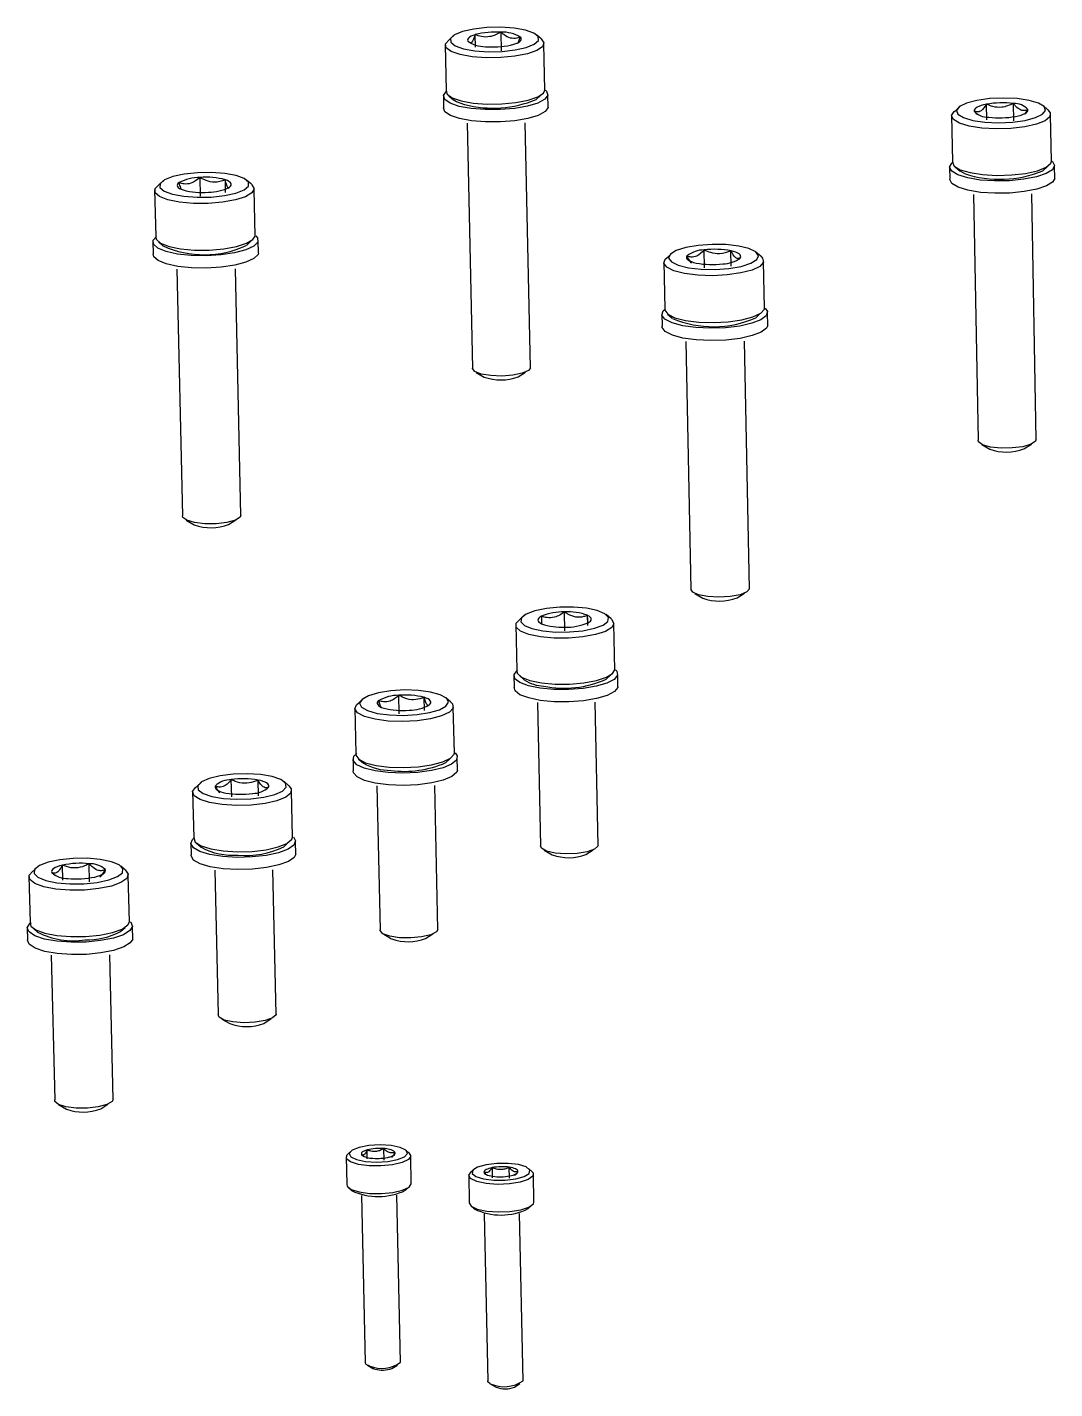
# Model space of a CAD drawing. Header units: millimetres. Extents: x 0 to 279, y 0 to 216.
# Drawn here: x 99 to 113.91, y 143.91 to 163.67 of the extents above; entities that cross this region are included whole.
import ezdxf

# ---------------------------------------------------------------- set-up
doc = ezdxf.new("R2010")
doc.units = ezdxf.units.MM

msp = doc.modelspace()

# ---------------------------------------------------------------- linework, layer by layer
at = {"color": 7, "linetype": 'Continuous', "lineweight": 25}
for p, q in [((105.066, 163.419), (105.08, 162.747)), ((105.191, 163.554), (105.127, 163.492)), ((105.504, 163.379), (105.501, 163.562)), ((105.88, 163.328), (105.875, 163.598)), ((106.457, 163.501), (106.388, 163.562)), ((106.511, 162.756), (106.497, 163.428)), ((105.039, 162.677), (105.043, 162.499)), ((105.119, 162.674), (105.189, 162.613)), ((106.386, 162.62), (106.45, 162.682)), ((106.558, 162.509), (106.554, 162.687)), ((112.534, 162.527), (112.47, 162.464)), ((112.92, 162.324), (112.915, 162.552)), ((113.31, 162.312), (113.306, 162.563)), ((113.805, 162.472), (113.736, 162.533)), ((105.385, 162.278), (105.461, 158.724)), ((106.301, 158.729), (106.226, 162.283)), ((112.409, 162.39), (112.422, 161.716)), ((113.859, 161.724), (113.846, 162.399)), ((112.381, 161.646), (112.385, 161.467)), ((112.463, 161.642), (112.532, 161.581)), ((113.734, 161.588), (113.799, 161.65)), ((113.905, 161.476), (113.902, 161.655)), ((100.978, 161.445), (100.914, 161.383)), ((101.518, 161.216), (101.511, 161.489)), ((101.881, 161.273), (101.877, 161.456)), ((102.254, 161.391), (102.185, 161.453)), ((112.597, 161.545), (112.532, 161.581)), ((100.851, 161.308), (100.867, 160.631)), ((101.919, 161.335), (101.936, 161.349)), ((102.309, 160.64), (102.293, 161.317)), ((112.727, 161.245), (112.793, 157.678)), ((113.637, 157.682), (113.572, 161.25)), ((100.826, 160.561), (100.83, 160.382)), ((100.906, 160.557), (100.976, 160.495)), ((102.182, 160.503), (102.246, 160.565)), ((102.357, 160.392), (102.353, 160.571)), ((108.235, 160.263), (108.249, 159.583)), ((108.362, 160.401), (108.297, 160.338)), ((108.828, 160.179), (108.823, 160.438)), ((109.215, 160.204), (109.21, 160.425)), ((109.322, 160.299), (109.345, 160.324)), ((109.642, 160.346), (109.572, 160.408)), ((109.697, 159.592), (109.683, 160.271)), ((101.175, 160.159), (101.257, 156.58)), ((102.104, 156.585), (102.023, 160.164)), ((108.208, 159.513), (108.211, 159.333)), ((108.29, 159.508), (108.359, 159.447)), ((109.57, 159.454), (109.635, 159.516)), ((109.744, 159.342), (109.741, 159.523)), ((108.557, 159.109), (108.629, 155.517)), ((109.48, 155.522), (109.408, 159.114)), ((105.515, 158.661), (105.63, 158.594)), ((106.123, 158.597), (106.229, 158.666)), ((112.849, 157.615), (112.964, 157.547)), ((113.459, 157.55), (113.566, 157.619)), ((101.311, 156.517), (101.427, 156.449)), ((101.924, 156.452), (102.03, 156.521)), ((108.685, 155.453), (108.801, 155.385)), ((109.299, 155.388), (109.407, 155.458)), ((106.213, 155.138), (106.149, 155.077)), ((106.801, 154.91), (106.795, 155.184)), ((107.134, 154.987), (107.131, 155.135)), ((107.47, 155.085), (107.401, 155.145)), ((106.088, 155.001), (106.102, 154.335)), ((107.524, 154.344), (107.51, 155.01)), ((106.062, 154.267), (106.065, 154.09)), ((106.142, 154.26), (106.21, 154.2)), ((107.399, 154.207), (107.463, 154.268)), ((107.57, 154.1), (107.567, 154.276)), ((103.881, 153.932), (103.817, 153.871)), ((104.399, 153.707), (104.393, 153.975)), ((104.765, 153.756), (104.76, 153.946)), ((105.143, 153.879), (105.075, 153.94)), ((103.755, 153.795), (103.77, 153.126)), ((104.806, 153.815), (104.835, 153.838)), ((105.198, 153.135), (105.183, 153.804)), ((106.404, 153.87), (106.448, 151.791)), ((107.284, 151.796), (107.241, 153.875)), ((103.729, 153.057), (103.733, 152.88)), ((103.81, 153.05), (103.879, 152.99)), ((105.072, 152.997), (105.136, 153.058)), ((105.245, 152.889), (105.241, 153.067)), ((101.969, 152.501), (101.963, 152.751)), ((102.356, 152.515), (102.351, 152.745)), ((101.402, 152.577), (101.418, 151.906)), ((101.529, 152.716), (101.466, 152.654)), ((102.466, 152.603), (102.506, 152.645)), ((102.797, 152.663), (102.728, 152.723)), ((102.852, 151.915), (102.837, 152.587)), ((104.074, 152.659), (104.12, 150.572)), ((104.959, 150.577), (104.914, 152.664)), ((101.377, 151.837), (101.381, 151.659)), ((101.457, 151.83), (101.527, 151.769)), ((102.725, 151.777), (102.789, 151.838)), ((102.899, 151.669), (102.896, 151.847)), ((106.503, 151.727), (106.617, 151.661)), ((107.106, 151.664), (107.211, 151.732)), ((99.157, 151.489), (99.093, 151.427)), ((99.359, 151.402), (99.412, 151.358)), ((99.518, 151.294), (99.513, 151.509)), ((99.908, 151.269), (99.902, 151.53)), ((100.43, 151.436), (100.361, 151.497)), ((100.486, 150.685), (100.47, 151.359)), ((101.724, 151.437), (101.772, 149.342)), ((102.614, 149.348), (102.567, 151.442)), ((99.029, 151.35), (99.045, 150.676)), ((99.005, 150.606), (99.009, 150.428)), ((99.085, 150.598), (99.154, 150.538)), ((100.358, 150.546), (100.422, 150.607)), ((100.534, 150.438), (100.53, 150.616)), ((104.175, 150.508), (104.289, 150.441)), ((104.781, 150.444), (104.886, 150.512)), ((99.353, 150.204), (99.403, 148.102)), ((100.249, 148.107), (100.2, 150.21)), ((101.826, 149.277), (101.942, 149.211)), ((102.435, 149.214), (102.54, 149.282)), ((99.457, 148.036), (99.574, 147.97)), ((100.069, 147.973), (100.174, 148.041)), ((103.628, 147.277), (103.637, 146.878)), ((103.711, 147.369), (103.669, 147.329)), ((103.854, 147.306), (103.879, 147.284)), ((103.935, 147.25), (103.932, 147.376)), ((104.178, 147.226), (104.174, 147.395)), ((104.539, 147.334), (104.494, 147.374)), ((104.574, 146.883), (104.566, 147.283)), ((105.406, 147.012), (105.415, 146.612)), ((105.489, 147.104), (105.447, 147.064)), ((105.752, 146.973), (105.749, 147.12)), ((105.998, 146.969), (105.995, 147.125)), ((106.318, 147.069), (106.273, 147.109)), ((106.353, 146.618), (106.345, 147.018)), ((103.663, 146.826), (103.708, 146.787)), ((104.491, 146.792), (104.533, 146.832)), ((103.853, 146.714), (103.907, 144.293)), ((104.418, 144.296), (104.365, 146.718)), ((105.441, 146.561), (105.487, 146.521)), ((105.632, 146.449), (105.684, 144.025)), ((106.195, 144.028), (106.144, 146.452)), ((106.271, 146.526), (106.312, 146.566)), ((103.94, 144.252), (104.027, 144.202)), ((104.293, 144.204), (104.373, 144.255)), ((104.046, 144.195), (104.027, 144.202)), ((105.717, 143.984), (105.804, 143.934)), ((106.07, 143.936), (106.15, 143.987))]:
    msp.add_line(p, q, dxfattribs=at)
at = {"color": 7, "linetype": 'Continuous', "lineweight": 25, "flags": 128}
for points in [[(105.331, 163.357), (105.495, 163.328), (105.688, 163.314), (105.89, 163.319), (106.081, 163.34), (106.242, 163.377), (106.358, 163.424), (106.418, 163.478), (106.415, 163.534), (106.349, 163.586), (106.228, 163.628), (106.064, 163.657), (105.871, 163.67), (105.669, 163.666), (105.479, 163.644), (105.317, 163.608), (105.201, 163.561), (105.142, 163.506), (105.145, 163.451), (105.21, 163.399), (105.331, 163.357)], [(105.282, 163.273), (105.153, 163.317), (105.079, 163.371), (105.068, 163.43), (105.121, 163.488), (105.127, 163.492)], [(106.457, 163.501), (106.496, 163.446), (106.476, 163.387), (106.393, 163.332), (106.257, 163.284), (106.077, 163.249), (105.872, 163.229), (105.658, 163.226), (105.456, 163.241), (105.282, 163.273)], [(105.501, 163.562), (105.468, 163.551), (105.44, 163.539), (105.418, 163.526), (105.402, 163.512), (105.393, 163.498), (105.391, 163.484), (105.395, 163.47), (105.405, 163.456)], [(106.059, 163.422), (106.092, 163.434), (106.12, 163.446), (106.141, 163.459), (106.157, 163.473), (106.166, 163.487), (106.169, 163.501), (106.165, 163.515), (106.154, 163.528)], [(106.522, 162.756), (106.535, 162.743), (106.554, 162.684), (106.511, 162.624), (106.411, 162.57), (106.26, 162.524), (106.073, 162.491), (105.862, 162.474), (105.647, 162.474), (105.443, 162.49), (105.269, 162.522), (105.137, 162.567), (105.058, 162.622), (105.04, 162.681), (105.083, 162.74), (105.092, 162.747)], [(105.08, 162.747), (105.094, 162.699), (105.167, 162.645), (105.296, 162.6)], [(105.296, 162.6), (105.47, 162.569), (105.673, 162.553), (105.886, 162.556), (106.092, 162.576), (106.271, 162.611), (106.407, 162.659), (106.49, 162.715), (106.511, 162.756)], [(112.582, 162.358), (112.717, 162.318), (112.892, 162.293), (113.09, 162.284), (113.291, 162.293), (113.477, 162.318), (113.628, 162.358), (113.73, 162.408), (113.773, 162.464), (113.752, 162.519), (113.671, 162.569), (113.536, 162.609), (113.361, 162.635), (113.164, 162.643), (112.962, 162.635), (112.777, 162.609), (112.626, 162.57), (112.524, 162.519), (112.481, 162.464), (112.501, 162.408), (112.582, 162.358)], [(106.558, 162.509), (106.557, 162.506), (106.515, 162.446), (106.414, 162.391), (106.264, 162.346), (106.076, 162.313), (105.866, 162.296), (105.65, 162.295), (105.447, 162.312), (105.272, 162.344), (105.141, 162.389), (105.062, 162.443), (105.043, 162.499)], [(105.348, 162.546), (105.227, 162.589), (105.189, 162.613)], [(112.523, 162.277), (112.435, 162.33), (112.409, 162.389), (112.447, 162.448), (112.47, 162.464)], [(113.805, 162.472), (113.841, 162.43), (113.836, 162.371), (113.767, 162.313), (113.642, 162.263), (113.47, 162.224), (113.269, 162.201), (113.055, 162.195), (112.847, 162.207), (112.664, 162.235), (112.523, 162.277)], [(112.915, 162.552), (112.874, 162.543), (112.838, 162.532), (112.806, 162.521), (112.779, 162.508), (112.759, 162.495), (112.745, 162.481), (112.737, 162.467), (112.736, 162.453)], [(113.338, 162.376), (113.379, 162.385), (113.416, 162.395), (113.448, 162.407), (113.474, 162.42), (113.494, 162.433), (113.508, 162.447), (113.516, 162.461), (113.517, 162.475)], [(113.869, 161.724), (113.872, 161.722), (113.903, 161.662), (113.872, 161.602), (113.782, 161.546), (113.64, 161.498), (113.458, 161.463), (113.25, 161.443), (113.033, 161.439), (112.825, 161.453), (112.643, 161.483), (112.501, 161.526), (112.411, 161.58), (112.381, 161.639), (112.412, 161.699), (112.432, 161.716)], [(112.422, 161.716), (112.422, 161.714), (112.448, 161.655), (112.536, 161.602)], [(112.536, 161.602), (112.677, 161.56), (112.86, 161.531), (113.067, 161.52), (113.281, 161.526), (113.483, 161.549), (113.654, 161.588), (113.779, 161.638), (113.848, 161.696), (113.859, 161.724)], [(100.929, 161.342), (100.99, 161.29), (101.109, 161.246), (101.273, 161.216), (101.466, 161.202), (101.67, 161.205), (101.863, 161.226), (102.028, 161.262), (102.148, 161.31), (102.212, 161.365), (102.213, 161.422), (102.151, 161.474), (102.032, 161.518), (101.868, 161.548), (101.675, 161.562), (101.472, 161.559), (101.279, 161.538), (101.114, 161.502), (100.994, 161.454), (100.93, 161.399), (100.929, 161.342)], [(101.936, 161.349), (101.952, 161.363), (101.961, 161.378), (101.963, 161.392), (101.958, 161.406), (101.947, 161.42), (101.93, 161.433), (101.906, 161.445), (101.877, 161.456)], [(113.905, 161.476), (113.875, 161.423), (113.785, 161.367), (113.644, 161.319), (113.461, 161.284), (113.253, 161.264), (113.037, 161.26), (112.829, 161.274), (112.646, 161.304), (112.505, 161.347), (112.415, 161.401), (112.384, 161.46), (112.385, 161.467)], [(100.859, 161.269), (100.858, 161.329), (100.914, 161.383)], [(102.254, 161.391), (102.261, 161.385), (102.294, 161.327), (102.263, 161.267), (102.17, 161.211), (102.024, 161.164), (101.838, 161.131), (101.628, 161.113), (101.414, 161.114), (101.213, 161.132), (101.044, 161.166), (100.923, 161.213), (100.859, 161.269), (100.859, 161.269)], [(101.205, 161.415), (101.19, 161.401), (101.181, 161.387), (101.179, 161.372), (101.183, 161.358), (101.194, 161.344), (101.212, 161.331), (101.235, 161.319), (101.265, 161.308)], [(102.321, 160.641), (102.345, 160.613), (102.347, 160.552), (102.288, 160.493), (102.172, 160.439), (102.009, 160.396), (101.812, 160.366), (101.597, 160.353), (101.381, 160.357), (101.182, 160.378), (101.017, 160.414), (100.897, 160.463), (100.834, 160.52), (100.832, 160.58), (100.88, 160.632)], [(100.867, 160.631), (100.875, 160.592), (100.938, 160.535), (101.06, 160.488), (101.229, 160.454), (101.429, 160.436), (101.644, 160.436), (101.854, 160.453), (102.04, 160.487), (102.185, 160.534), (102.278, 160.59), (102.309, 160.64)], [(108.345, 160.264), (108.444, 160.216), (108.593, 160.179), (108.778, 160.158), (108.981, 160.155), (109.181, 160.169), (109.36, 160.2), (109.499, 160.244), (109.585, 160.297), (109.609, 160.354), (109.57, 160.409), (109.471, 160.458), (109.322, 160.494), (109.137, 160.515), (108.935, 160.518), (108.734, 160.504), (108.556, 160.474), (108.417, 160.429), (108.331, 160.376), (108.306, 160.319), (108.345, 160.264)], [(102.357, 160.392), (102.351, 160.373), (102.292, 160.313), (102.176, 160.26), (102.013, 160.216), (101.816, 160.187), (101.601, 160.174), (101.385, 160.178), (101.186, 160.198), (101.021, 160.235), (100.901, 160.283), (100.838, 160.34), (100.83, 160.382)], [(108.278, 160.186), (108.235, 160.245), (108.257, 160.305), (108.297, 160.338)], [(109.642, 160.346), (109.669, 160.319), (109.68, 160.259), (109.627, 160.2), (109.515, 160.146), (109.353, 160.104), (109.156, 160.075), (108.941, 160.064), (108.729, 160.071), (108.536, 160.095), (108.381, 160.135), (108.278, 160.186)], [(108.57, 160.349), (108.564, 160.335), (108.565, 160.321), (108.573, 160.306), (108.588, 160.293), (108.608, 160.28), (108.635, 160.268), (108.667, 160.257), (108.705, 160.248)], [(109.345, 160.324), (109.351, 160.339), (109.35, 160.353), (109.342, 160.367), (109.328, 160.381), (109.307, 160.393), (109.28, 160.405), (109.248, 160.416), (109.21, 160.425)], [(109.707, 159.593), (109.739, 159.545), (109.722, 159.483), (109.645, 159.425), (109.513, 159.374), (109.337, 159.334), (109.132, 159.31), (108.914, 159.302), (108.701, 159.312), (108.51, 159.339), (108.356, 159.38), (108.253, 159.432), (108.209, 159.491), (108.226, 159.553), (108.26, 159.584)], [(108.249, 159.583), (108.249, 159.565), (108.292, 159.507)], [(108.292, 159.507), (108.395, 159.455), (108.55, 159.415), (108.742, 159.391), (108.955, 159.384), (109.169, 159.395), (109.366, 159.424), (109.528, 159.466), (109.641, 159.52), (109.694, 159.58), (109.697, 159.592)], [(109.744, 159.342), (109.726, 159.303), (109.648, 159.245), (109.516, 159.194), (109.341, 159.154), (109.135, 159.13), (108.917, 159.122), (108.704, 159.132), (108.513, 159.159), (108.36, 159.2), (108.257, 159.252), (108.212, 159.311), (108.211, 159.333)], [(106.301, 158.729), (106.272, 158.69), (106.183, 158.649), (106.048, 158.621), (105.887, 158.608), (105.726, 158.614), (105.588, 158.636), (105.495, 158.672), (105.46, 158.717), (105.461, 158.724)], [(113.637, 157.682), (113.628, 157.661), (113.562, 157.617), (113.444, 157.583), (113.29, 157.564), (113.126, 157.562), (112.974, 157.578), (112.86, 157.61), (112.8, 157.652), (112.793, 157.678)], [(102.104, 156.585), (102.092, 156.562), (102.022, 156.518), (101.9, 156.484), (101.745, 156.465), (101.58, 156.464), (101.43, 156.481), (101.318, 156.514), (101.261, 156.557), (101.257, 156.58)], [(109.48, 155.522), (109.48, 155.522), (109.44, 155.475), (109.342, 155.435), (109.2, 155.408), (109.036, 155.398), (108.875, 155.407), (108.741, 155.433), (108.655, 155.471), (108.629, 155.517)], [(106.48, 154.91), (106.668, 154.893), (106.868, 154.894), (107.062, 154.912), (107.229, 154.947), (107.354, 154.993), (107.425, 155.048), (107.434, 155.105), (107.381, 155.159), (107.271, 155.205), (107.114, 155.238), (106.927, 155.255), (106.727, 155.254), (106.534, 155.235), (106.366, 155.201), (106.241, 155.154), (106.17, 155.1), (106.161, 155.043), (106.214, 154.988), (106.324, 154.943), (106.48, 154.91)], [(106.461, 155.123), (106.439, 155.109), (106.423, 155.095), (106.414, 155.081), (106.411, 155.067), (106.414, 155.052), (106.424, 155.038), (106.441, 155.025), (106.464, 155.012)], [(107.133, 155.025), (107.156, 155.039), (107.171, 155.053), (107.181, 155.067), (107.184, 155.081), (107.18, 155.096), (107.17, 155.11), (107.154, 155.123), (107.131, 155.135)], [(106.446, 154.823), (106.28, 154.858), (106.159, 154.905), (106.096, 154.962), (106.095, 155.022), (106.149, 155.077)], [(107.47, 155.085), (107.477, 155.079), (107.51, 155.019), (107.48, 154.959), (107.389, 154.903), (107.246, 154.856), (107.063, 154.822), (106.856, 154.805), (106.645, 154.805), (106.446, 154.823)], [(107.536, 154.346), (107.553, 154.326), (107.564, 154.266), (107.515, 154.205), (107.409, 154.15), (107.255, 154.105), (107.065, 154.073), (106.855, 154.057), (106.641, 154.059), (106.441, 154.078), (106.272, 154.112), (106.147, 154.16), (106.075, 154.216), (106.064, 154.277), (106.113, 154.338), (106.113, 154.338)], [(106.102, 154.335), (106.11, 154.296), (106.173, 154.239), (106.294, 154.191), (106.461, 154.157)], [(106.461, 154.157), (106.659, 154.138), (106.87, 154.138), (107.077, 154.156), (107.26, 154.189), (107.403, 154.237), (107.494, 154.293), (107.524, 154.344)], [(104.259, 153.69), (104.457, 153.683), (104.657, 153.695), (104.838, 153.724), (104.982, 153.766), (105.076, 153.819), (105.111, 153.876), (105.083, 153.933), (104.994, 153.983), (104.854, 154.022), (104.676, 154.045), (104.478, 154.052), (104.279, 154.04), (104.098, 154.011), (103.954, 153.969), (103.859, 153.916), (103.825, 153.859), (103.853, 153.802), (103.941, 153.752), (104.081, 153.713), (104.259, 153.69)], [(104.835, 153.838), (104.848, 153.853), (104.855, 153.867), (104.855, 153.882), (104.849, 153.896), (104.836, 153.91), (104.817, 153.923), (104.791, 153.935), (104.76, 153.946)], [(107.57, 154.1), (107.568, 154.089), (107.519, 154.028), (107.413, 153.973), (107.259, 153.928), (107.069, 153.896), (106.858, 153.881), (106.645, 153.882), (106.445, 153.901), (106.276, 153.936), (106.15, 153.983), (106.079, 154.04), (106.065, 154.09)], [(104.237, 153.601), (104.048, 153.626), (103.897, 153.666), (103.796, 153.718), (103.755, 153.777), (103.778, 153.838), (103.817, 153.871)], [(104.1, 153.897), (104.087, 153.883), (104.08, 153.868), (104.08, 153.854), (104.087, 153.839), (104.1, 153.825), (104.119, 153.812), (104.144, 153.8), (104.175, 153.789)], [(105.143, 153.879), (105.171, 153.851), (105.18, 153.79), (105.126, 153.73), (105.014, 153.677), (104.853, 153.634), (104.659, 153.605), (104.447, 153.594), (104.237, 153.601)], [(105.209, 153.138), (105.238, 153.097), (105.229, 153.035), (105.159, 152.975), (105.035, 152.923), (104.866, 152.881), (104.666, 152.854), (104.451, 152.844), (104.24, 152.852), (104.048, 152.877), (103.892, 152.916), (103.784, 152.968), (103.732, 153.027), (103.742, 153.089), (103.782, 153.129)], [(104.252, 152.932), (104.462, 152.925), (104.673, 152.936), (104.868, 152.965), (105.029, 153.008), (105.141, 153.062), (105.194, 153.122), (105.198, 153.135)], [(103.77, 153.126), (103.77, 153.108), (103.811, 153.049), (103.911, 152.997), (104.063, 152.957), (104.252, 152.932)], [(102.044, 152.465), (102.246, 152.471), (102.435, 152.495), (102.594, 152.534), (102.706, 152.585), (102.76, 152.642), (102.751, 152.699), (102.681, 152.752), (102.555, 152.796), (102.387, 152.824), (102.192, 152.836), (101.991, 152.83), (101.801, 152.806), (101.643, 152.767), (101.531, 152.717), (101.476, 152.66), (101.485, 152.602), (101.555, 152.549), (101.68, 152.506), (101.849, 152.477), (102.044, 152.465)], [(102.506, 152.645), (102.508, 152.66), (102.504, 152.674), (102.493, 152.689), (102.476, 152.702), (102.453, 152.715), (102.424, 152.726), (102.39, 152.736), (102.351, 152.745)], [(105.245, 152.889), (105.232, 152.858), (105.163, 152.798), (105.038, 152.745), (104.87, 152.704), (104.67, 152.677), (104.455, 152.667), (104.244, 152.675), (104.052, 152.699), (103.896, 152.739), (103.787, 152.791), (103.736, 152.85), (103.733, 152.88)], [(102.037, 152.375), (101.83, 152.388), (101.649, 152.417), (101.51, 152.461), (101.425, 152.516), (101.402, 152.577), (101.443, 152.638), (101.466, 152.654)], [(101.731, 152.656), (101.728, 152.642), (101.732, 152.627), (101.743, 152.613), (101.76, 152.599), (101.783, 152.587), (101.812, 152.575), (101.846, 152.565), (101.885, 152.556)], [(102.797, 152.663), (102.833, 152.618), (102.825, 152.556), (102.753, 152.497), (102.626, 152.445), (102.453, 152.406), (102.251, 152.382), (102.037, 152.375)], [(102.864, 151.919), (102.896, 151.862), (102.871, 151.8), (102.787, 151.741), (102.65, 151.69), (102.471, 151.652), (102.265, 151.629), (102.049, 151.623), (101.839, 151.635), (101.654, 151.663), (101.508, 151.707), (101.413, 151.761), (101.377, 151.822), (101.402, 151.884), (101.431, 151.909)], [(101.418, 151.906), (101.418, 151.905), (101.441, 151.845), (101.526, 151.79), (101.665, 151.745), (101.845, 151.716), (102.052, 151.704)], [(102.052, 151.704), (102.266, 151.71), (102.468, 151.734), (102.641, 151.774), (102.768, 151.826), (102.84, 151.885), (102.852, 151.915)], [(107.284, 151.796), (107.281, 151.786), (107.229, 151.74), (107.123, 151.703), (106.977, 151.679), (106.814, 151.673), (106.659, 151.685), (106.536, 151.714), (106.463, 151.754), (106.448, 151.791)], [(99.825, 151.239), (100.02, 151.259), (100.189, 151.295), (100.315, 151.343), (100.385, 151.4), (100.392, 151.458), (100.337, 151.513), (100.224, 151.56), (100.064, 151.593), (99.874, 151.609), (99.671, 151.608), (99.476, 151.588), (99.307, 151.552), (99.182, 151.503), (99.111, 151.447), (99.104, 151.388), (99.159, 151.333), (99.272, 151.287), (99.431, 151.254), (99.622, 151.237), (99.825, 151.239)], [(102.899, 151.669), (102.875, 151.622), (102.791, 151.563), (102.654, 151.512), (102.475, 151.474), (102.269, 151.451), (102.053, 151.445), (101.844, 151.457), (101.658, 151.485), (101.512, 151.529), (101.417, 151.583), (101.381, 151.644), (101.381, 151.659)], [(99.835, 151.149), (99.62, 151.147), (99.417, 151.163), (99.243, 151.196), (99.114, 151.243), (99.042, 151.3), (99.033, 151.362), (99.087, 151.423), (99.093, 151.427)], [(99.513, 151.509), (99.474, 151.499), (99.44, 151.487), (99.411, 151.474), (99.388, 151.461), (99.371, 151.446), (99.36, 151.432), (99.356, 151.417), (99.359, 151.402)], [(100.43, 151.436), (100.47, 151.378), (100.447, 151.316), (100.363, 151.257), (100.224, 151.207), (100.042, 151.17), (99.835, 151.149)], [(99.983, 151.337), (100.022, 151.348), (100.056, 151.36), (100.085, 151.372), (100.108, 151.386), (100.125, 151.4), (100.136, 151.415), (100.14, 151.43), (100.137, 151.444)], [(100.499, 150.689), (100.504, 150.683), (100.53, 150.621), (100.494, 150.559), (100.399, 150.5), (100.253, 150.451), (100.068, 150.414), (99.858, 150.394), (99.64, 150.391), (99.433, 150.406), (99.253, 150.438), (99.115, 150.484), (99.03, 150.54), (99.004, 150.602), (99.04, 150.664), (99.059, 150.679)], [(99.045, 150.676), (99.058, 150.626), (99.13, 150.569), (99.259, 150.522), (99.433, 150.489), (99.636, 150.473), (99.851, 150.475)], [(99.851, 150.475), (100.058, 150.496), (100.239, 150.533), (100.379, 150.583), (100.463, 150.642), (100.486, 150.685)], [(104.959, 150.577), (104.937, 150.542), (104.855, 150.5), (104.724, 150.469), (104.566, 150.454), (104.403, 150.457), (104.262, 150.478), (104.162, 150.514), (104.121, 150.559), (104.12, 150.572)], [(100.534, 150.438), (100.498, 150.38), (100.403, 150.322), (100.257, 150.272), (100.072, 150.236), (99.862, 150.215), (99.644, 150.212), (99.437, 150.228), (99.257, 150.259), (99.119, 150.305), (99.034, 150.361), (99.008, 150.423), (99.009, 150.428)], [(102.614, 149.348), (102.612, 149.339), (102.562, 149.292), (102.455, 149.254), (102.309, 149.229), (102.144, 149.222), (101.988, 149.234), (101.862, 149.262), (101.787, 149.304), (101.772, 149.342)], [(100.249, 148.107), (100.234, 148.079), (100.159, 148.035), (100.034, 148.001), (99.876, 147.983), (99.712, 147.983), (99.564, 148.002), (99.457, 148.037), (99.406, 148.082), (99.403, 148.102)], [(104.412, 147.413), (104.281, 147.44), (104.121, 147.449), (103.958, 147.44), (103.816, 147.413), (103.716, 147.372), (103.674, 147.325), (103.696, 147.277), (103.779, 147.237), (103.91, 147.211), (104.07, 147.201), (104.233, 147.211), (104.376, 147.238), (104.475, 147.278), (104.517, 147.325), (104.495, 147.373), (104.412, 147.413)], [(104.539, 147.334), (104.566, 147.287), (104.532, 147.237), (104.439, 147.193), (104.3, 147.16), (104.133, 147.144), (103.961, 147.146), (103.808, 147.166), (103.694, 147.202), (103.634, 147.248), (103.637, 147.299), (103.669, 147.329)], [(103.932, 147.376), (103.91, 147.369), (103.89, 147.361), (103.874, 147.353), (103.862, 147.344), (103.854, 147.334), (103.85, 147.325), (103.85, 147.316), (103.854, 147.306)], [(104.259, 147.274), (104.282, 147.281), (104.301, 147.289), (104.317, 147.298), (104.329, 147.307), (104.337, 147.316), (104.342, 147.325), (104.341, 147.335), (104.337, 147.344)], [(106.318, 147.069), (106.339, 147.046), (106.336, 146.996), (106.271, 146.948), (106.152, 146.909), (105.996, 146.884), (105.824, 146.877), (105.659, 146.889), (105.523, 146.918), (105.434, 146.96), (105.406, 147.009), (105.441, 147.059), (105.447, 147.064)], [(106.238, 147.13), (106.128, 147.164), (105.979, 147.182), (105.814, 147.181), (105.659, 147.163), (105.536, 147.128), (105.465, 147.083), (105.456, 147.035), (105.511, 146.99), (105.621, 146.956), (105.77, 146.938), (105.935, 146.938), (106.091, 146.957), (106.213, 146.992), (106.284, 147.037), (106.293, 147.085), (106.238, 147.13)], [(105.749, 147.12), (105.722, 147.114), (105.698, 147.107), (105.677, 147.1), (105.659, 147.091), (105.646, 147.083), (105.636, 147.073), (105.63, 147.064), (105.628, 147.055)], [(105.628, 147.055), (105.63, 147.045), (105.637, 147.036), (105.648, 147.027), (105.663, 147.019), (105.681, 147.012), (105.702, 147.005), (105.727, 146.999), (105.754, 146.995)], [(106.121, 147.065), (106.119, 147.075), (106.112, 147.084), (106.101, 147.093), (106.086, 147.101), (106.068, 147.108), (106.047, 147.115), (106.022, 147.121), (105.995, 147.125)], [(106.001, 147), (106.027, 147.006), (106.051, 147.013), (106.072, 147.02), (106.09, 147.029), (106.104, 147.037), (106.114, 147.046), (106.119, 147.056), (106.121, 147.065)], [(103.637, 146.878), (103.643, 146.849), (103.703, 146.802), (103.817, 146.767), (103.97, 146.746), (104.142, 146.744), (104.308, 146.76), (104.448, 146.793), (104.541, 146.837), (104.574, 146.883)], [(105.415, 146.612), (105.414, 146.609), (105.443, 146.559), (105.531, 146.517), (105.667, 146.489), (105.832, 146.477), (106.005, 146.484), (106.16, 146.508), (106.279, 146.547), (106.344, 146.596), (106.353, 146.618)], [(103.971, 144.24), (103.92, 144.265), (103.907, 144.293)], [(105.719, 143.983), (105.686, 144.011), (105.684, 144.025)]]:
    msp.add_lwpolyline(points, dxfattribs=at)
at = {"color": 7, "linetype": 'Continuous', "lineweight": 25}
for centre, radius, start, end in [((105.665, 163.901), 0.515, 239.708, 272.1586), ((105.799, 162.424), 1.177, 86.2906, 104.6752), ((105.761, 164.56), 1.176, 266.2859, 284.6871), ((105.894, 163.083), 0.516, 59.7465, 92.1471), ((105.755, 164.151), 1.655, 255.7519, 292.3874), ((112.929, 162.618), 0.254, 220.6204, 274.1715), ((113.148, 161.269), 1.304, 83.0403, 100.2541), ((113.324, 162.309), 0.254, 40.703, 94.1425), ((113.106, 163.659), 1.304, 263.0341, 280.262), ((101.51, 160.825), 0.664, 89.8852, 117.3148), ((101.601, 160.427), 1.066, 74.9812, 94.8068), ((113.109, 163.089), 1.626, 251.6797, 292.6275), ((101.541, 162.337), 1.065, 254.9674, 274.8123), ((101.632, 161.938), 0.663, 269.8777, 297.3451), ((101.57, 161.815), 1.447, 245.7496, 294.9941), ((108.977, 159.198), 1.249, 79.2209, 97.0793), ((108.821, 160.038), 0.4, 89.7245, 128.8631), ((109.095, 160.635), 0.399, 269.7086, 308.9172), ((108.939, 161.475), 1.249, 259.2115, 277.0853), ((108.956, 160.852), 1.528, 247.1149, 293.7263), ((105.872, 159.272), 0.72, 250.3301, 290.3839), ((113.208, 158.212), 0.708, 249.8815, 290.7767), ((101.671, 157.111), 0.705, 249.7703, 290.9703), ((109.046, 156.062), 0.72, 250.0871, 290.5974), ((106.778, 154.342), 0.842, 88.8248, 112.0568), ((106.845, 154.342), 0.844, 70.1737, 93.3786), ((106.75, 155.806), 0.843, 250.154, 273.3847), ((106.817, 155.805), 0.842, 268.8194, 292.0777), ((106.527, 154.686), 0.58, 236.9681, 267.093), ((106.791, 155.566), 1.488, 258.6057, 294.0936), ((104.393, 153.388), 0.587, 90.0194, 119.9266), ((104.493, 152.907), 1.072, 75.5494, 95.3317), ((104.443, 154.827), 1.072, 255.5365, 275.3373), ((104.542, 154.346), 0.587, 270.0108, 299.9607), ((104.279, 153.694), 0.81, 240.3454, 269.8063), ((104.47, 154.373), 1.502, 262.6078, 293.6448), ((101.96, 152.424), 0.327, 89.4649, 134.6565), ((102.14, 151.528), 1.235, 80.1626, 98.2027), ((102.097, 153.773), 1.235, 260.1542, 278.2093), ((102.276, 152.877), 0.326, 269.4451, 314.7219), ((101.987, 152.624), 0.971, 241.6869, 274.4212), ((102.172, 152.931), 1.281, 265.0737, 295.5953), ((106.858, 152.313), 0.695, 249.7489, 290.9537), ((99.577, 151.633), 0.317, 226.7278, 273.0715), ((99.774, 150.297), 1.24, 84.0627, 102.1389), ((99.919, 151.213), 0.318, 46.7935, 93.05), ((99.722, 152.549), 1.239, 264.057, 282.1483), ((99.664, 151.505), 1.093, 242.2183, 279.4867), ((99.865, 151.504), 1.077, 268.864, 297.2009), ((104.531, 151.099), 0.701, 249.8556, 290.8622), ((102.184, 149.864), 0.697, 249.6422, 291.0909), ((99.817, 148.628), 0.702, 249.722, 291.0266), ((104.007, 147.51), 0.254, 233.0146, 272.2906), ((104.11, 146.657), 0.741, 85.0698, 103.8732), ((104.081, 147.994), 0.741, 265.0665, 283.8801), ((104.184, 147.141), 0.255, 53.0466, 92.2809), ((105.889, 146.351), 0.782, 82.1806, 100.3313), ((105.86, 147.769), 0.782, 262.1763, 280.3364), ((104.095, 147.606), 0.906, 244.7402, 295.9728), ((105.874, 147.32), 0.888, 244.1399, 296.5592), ((104.145, 144.67), 0.463, 247.9718, 306.1367), ((104.155, 144.59), 0.409, 254.5295, 289.6511), ((105.918, 144.421), 0.481, 245.5231, 305.122), ((105.935, 144.284), 0.374, 249.7408, 291.2145)]:
    msp.add_arc(centre, radius, start, end, dxfattribs=at)
for points, knots in [([(105.501, 163.562), (105.487, 163.525), (105.465, 163.461), (105.431, 163.44), (105.413, 163.451), (105.405, 163.456)], [0, 0, 0, 0, 0.439122, 0.751371, 1, 1, 1, 1]), ([(105.875, 163.598), (105.822, 163.571), (105.731, 163.524), (105.597, 163.528), (105.53, 163.552), (105.501, 163.562)], [0, 0, 0, 0, 0.439122, 0.751371, 1, 1, 1, 1]), ([(106.154, 163.528), (106.138, 163.522), (106.094, 163.506), (106.013, 163.505), (105.932, 163.548), (105.889, 163.586), (105.875, 163.598)], [0, 0, 0, 0, 0.180942, 0.506293, 0.843975, 1, 1, 1, 1]), ([(106.113, 163.433), (106.114, 163.435), (106.121, 163.442), (106.131, 163.464), (106.143, 163.495), (106.15, 163.517), (106.154, 163.528)], [0, 0, 0, 0, 0.085938, 0.442695, 0.720071, 1, 1, 1, 1]), ([(112.915, 162.552), (112.89, 162.515), (112.847, 162.453), (112.783, 162.434), (112.751, 162.447), (112.736, 162.453)], [0, 0, 0, 0, 0.439122, 0.751371, 1, 1, 1, 1]), ([(112.736, 162.453), (112.747, 162.438), (112.758, 162.423), (112.77, 162.413), (112.771, 162.413)], [0, 0, 0, 0, 0.920036, 1, 1, 1, 1]), ([(113.306, 162.563), (113.25, 162.539), (113.155, 162.498), (113.016, 162.511), (112.946, 162.539), (112.915, 162.552)], [0, 0, 0, 0, 0.439122, 0.751371, 1, 1, 1, 1]), ([(113.517, 162.475), (113.505, 162.47), (113.472, 162.456), (113.41, 162.461), (113.349, 162.509), (113.316, 162.55), (113.306, 162.563)], [0, 0, 0, 0, 0.180942, 0.506293, 0.843975, 1, 1, 1, 1]), ([(113.468, 162.409), (113.47, 162.411), (113.48, 162.42), (113.496, 162.443), (113.51, 162.464), (113.517, 162.475)], [0, 0, 0, 0, 0.122418, 0.559199, 1, 1, 1, 1]), ([(101.511, 161.489), (101.468, 161.456), (101.394, 161.399), (101.285, 161.39), (101.23, 161.407), (101.205, 161.415)], [0, 0, 0, 0, 0.439122, 0.751371, 1, 1, 1, 1]), ([(101.877, 161.456), (101.825, 161.438), (101.736, 161.408), (101.606, 161.437), (101.54, 161.473), (101.511, 161.489)], [0, 0, 0, 0, 0.439122, 0.751371, 1, 1, 1, 1]), ([(101.936, 161.349), (101.933, 161.345), (101.924, 161.335), (101.907, 161.345), (101.89, 161.398), (101.88, 161.442), (101.877, 161.456)], [0, 0, 0, 0, 0.180942, 0.506293, 0.843975, 1, 1, 1, 1]), ([(101.205, 161.415), (101.208, 161.401), (101.218, 161.357), (101.228, 161.331), (101.235, 161.313)], [0, 0, 0, 0, 0.322134, 1, 1, 1, 1]), ([(108.823, 160.438), (108.787, 160.403), (108.726, 160.343), (108.636, 160.328), (108.59, 160.343), (108.57, 160.349)], [0, 0, 0, 0, 0.439122, 0.751371, 1, 1, 1, 1]), ([(108.57, 160.349), (108.577, 160.335), (108.598, 160.292), (108.621, 160.266), (108.637, 160.249)], [0, 0, 0, 0, 0.317227, 1, 1, 1, 1]), ([(109.21, 160.425), (109.155, 160.405), (109.061, 160.369), (108.923, 160.391), (108.854, 160.423), (108.823, 160.438)], [0, 0, 0, 0, 0.439122, 0.751371, 1, 1, 1, 1]), ([(109.345, 160.324), (109.338, 160.32), (109.317, 160.308), (109.278, 160.316), (109.239, 160.369), (109.217, 160.412), (109.21, 160.425)], [0, 0, 0, 0, 0.180942, 0.506293, 0.843975, 1, 1, 1, 1]), ([(106.795, 155.184), (106.772, 155.168), (106.726, 155.136), (106.641, 155.1), (106.548, 155.095), (106.488, 155.114), (106.461, 155.123)], [0, 0, 0, 0, 0.216453, 0.440306, 0.751896, 1, 1, 1, 1]), ([(106.461, 155.123), (106.462, 155.082), (106.463, 155.027), (106.464, 155.017), (106.464, 155.014)], [0, 0, 0, 0, 0.7377145, 1, 1, 1, 1]), ([(107.131, 155.135), (107.112, 155.128), (107.059, 155.109), (106.961, 155.102), (106.864, 155.139), (106.812, 155.173), (106.795, 155.184)], [0, 0, 0, 0, 0.180942, 0.506293, 0.843975, 1, 1, 1, 1]), ([(107.133, 155.025), (107.134, 155.021), (107.134, 155.013), (107.133, 155.022), (107.133, 155.064), (107.131, 155.114), (107.131, 155.135)], [0, 0, 0, 0, 0.216453, 0.440306, 0.751896, 1, 1, 1, 1]), ([(104.393, 153.975), (104.373, 153.958), (104.333, 153.923), (104.258, 153.883), (104.176, 153.874), (104.124, 153.89), (104.1, 153.897)], [0, 0, 0, 0, 0.216453, 0.440306, 0.751896, 1, 1, 1, 1]), ([(104.76, 153.946), (104.74, 153.938), (104.682, 153.915), (104.574, 153.902), (104.469, 153.934), (104.411, 153.965), (104.393, 153.975)], [0, 0, 0, 0, 0.180942, 0.506293, 0.843975, 1, 1, 1, 1]), ([(104.835, 153.838), (104.83, 153.834), (104.82, 153.825), (104.802, 153.833), (104.781, 153.875), (104.767, 153.924), (104.76, 153.946)], [0, 0, 0, 0, 0.216453, 0.440306, 0.751896, 1, 1, 1, 1]), ([(104.1, 153.897), (104.112, 153.855), (104.124, 153.809), (104.136, 153.799), (104.137, 153.798)], [0, 0, 0, 0, 0.918256, 1, 1, 1, 1]), ([(101.963, 152.751), (101.948, 152.732), (101.916, 152.695), (101.856, 152.651), (101.791, 152.637), (101.749, 152.65), (101.731, 152.656)], [0, 0, 0, 0, 0.216453, 0.440306, 0.751896, 1, 1, 1, 1]), ([(102.351, 152.745), (102.329, 152.735), (102.268, 152.709), (102.154, 152.689), (102.043, 152.714), (101.983, 152.742), (101.963, 152.751)], [0, 0, 0, 0, 0.180942, 0.506293, 0.843975, 1, 1, 1, 1]), ([(102.506, 152.645), (102.495, 152.64), (102.474, 152.63), (102.435, 152.636), (102.391, 152.676), (102.363, 152.724), (102.351, 152.745)], [0, 0, 0, 0, 0.2164527, 0.4403056, 0.751896, 1, 1, 1, 1]), ([(101.731, 152.656), (101.753, 152.614), (101.776, 152.572), (101.799, 152.563), (101.799, 152.563)], [0, 0, 0, 0, 0.998805, 1, 1, 1, 1]), ([(99.513, 151.509), (99.503, 151.49), (99.482, 151.451), (99.443, 151.404), (99.4, 151.386), (99.371, 151.397), (99.359, 151.402)], [0, 0, 0, 0, 0.2164527, 0.4403056, 0.751896, 1, 1, 1, 1]), ([(99.902, 151.53), (99.88, 151.519), (99.819, 151.488), (99.705, 151.46), (99.594, 151.478), (99.533, 151.502), (99.513, 151.509)], [0, 0, 0, 0, 0.180942, 0.506293, 0.843975, 1, 1, 1, 1]), ([(100.137, 151.444), (100.121, 151.439), (100.089, 151.427), (100.029, 151.429), (99.963, 151.465), (99.921, 151.51), (99.902, 151.53)], [0, 0, 0, 0, 0.216453, 0.440306, 0.751896, 1, 1, 1, 1]), ([(100.058, 151.341), (100.073, 151.353), (100.101, 151.375), (100.125, 151.422), (100.137, 151.444)], [0, 0, 0, 0, 0.520647, 1, 1, 1, 1]), ([(103.932, 147.376), (103.922, 147.352), (103.903, 147.311), (103.875, 147.297), (103.861, 147.303), (103.854, 147.306)], [0, 0, 0, 0, 0.439112, 0.751363, 1, 1, 1, 1]), ([(104.174, 147.395), (104.157, 147.386), (104.124, 147.369), (104.062, 147.351), (103.995, 147.354), (103.952, 147.369), (103.932, 147.376)], [0, 0, 0, 0, 0.216448, 0.440295, 0.751888, 1, 1, 1, 1]), ([(104.337, 147.344), (104.329, 147.341), (104.304, 147.332), (104.258, 147.332), (104.21, 147.36), (104.183, 147.386), (104.174, 147.395)], [0, 0, 0, 0, 0.156025, 0.493707, 0.819058, 1, 1, 1, 1]), ([(104.292, 147.273), (104.292, 147.273), (104.301, 147.276), (104.318, 147.3), (104.331, 147.33), (104.337, 147.344)], [0, 0, 0, 0, 0.04202, 0.575336, 1, 1, 1, 1]), ([(105.749, 147.12), (105.732, 147.096), (105.703, 147.057), (105.659, 147.044), (105.638, 147.051), (105.628, 147.055)], [0, 0, 0, 0, 0.439112, 0.751363, 1, 1, 1, 1]), ([(105.628, 147.055), (105.635, 147.044), (105.649, 147.026), (105.663, 147.016), (105.67, 147.011)], [0, 0, 0, 0, 0.54454, 1, 1, 1, 1]), ([(105.995, 147.125), (105.978, 147.117), (105.944, 147.102), (105.881, 147.088), (105.812, 147.094), (105.768, 147.112), (105.749, 147.12)], [0, 0, 0, 0, 0.216448, 0.440295, 0.751888, 1, 1, 1, 1]), ([(106.121, 147.065), (106.115, 147.063), (106.096, 147.055), (106.06, 147.057), (106.023, 147.089), (106.002, 147.116), (105.995, 147.125)], [0, 0, 0, 0, 0.156025, 0.493707, 0.819058, 1, 1, 1, 1]), ([(106.071, 147.01), (106.078, 147.015), (106.096, 147.027), (106.112, 147.051), (106.121, 147.065)], [0, 0, 0, 0, 0.417058, 1, 1, 1, 1])]:
    msp.add_open_spline(points, degree=3, knots=knots, dxfattribs=at)

doc.saveas('drawing.dxf')
